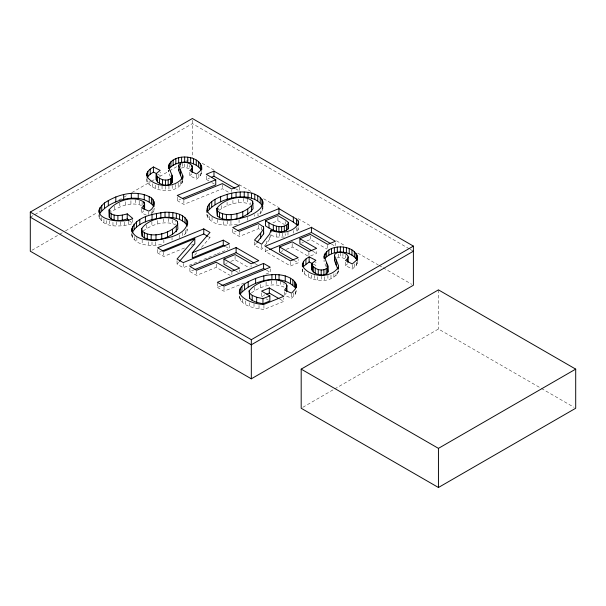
<?xml version="1.0" encoding="UTF-8"?>
<svg xmlns="http://www.w3.org/2000/svg" width="606" height="606" viewBox="0 0 606 606"><rect width="100%" height="100%" fill="white"/><g stroke="black" fill="none" stroke-linecap="round" stroke-linejoin="round"><path stroke-width="0.45" stroke-dasharray="3.03 2.27" d="M132.737 219.281L132.737 223.538C122.632 226.758 101.24 229.144 98.967 214.948M286.388 292.872L284.517 295.19L291.569 298.266L295.319 294.092L296.281 290.168M146.644 179.058L147.069 181.8C153.977 192.837 178.262 194.526 182.815 180.914M302.356 268.958L302.78 271.7C309.681 282.737 333.974 284.426 338.527 270.814M170.407 176.763L168.377 171.74L168.544 170.059M189.822 172.286L189.822 175.687L196.556 179.171L200.541 175.649L201.79 172.028M345.534 262.186L345.534 265.587L352.268 269.064L356.252 265.549L357.502 261.928M151.788 213.638L153.977 210.411L154.31 208.487M296.311 227.704L296.311 231.962L298.038 229.901L298.652 226.22M182.777 232.613L182.777 236.014L185.3 233.742L186.943 231.431L187.716 229.076M257.982 213.229L257.982 215.781L262.148 211.199L262.913 207.138M254.505 241.794L254.505 245.195L261.663 249.331C265.193 244.551 270.92 240.082 271.056 233.689M194.761 255.081L197.2 252.278M201.465 247.384L209.987 237.582L209.987 235.03M216.395 254.179L183.254 267.716L177.043 264.125L178.876 262.019M254.505 245.195L256.353 243.12M146.402 215.145L141.645 212.986L143.895 210.752M189.822 175.687L191.829 173.899M345.534 265.587L347.541 263.792M143.16 231.03C151.932 224.417 164.567 220.349 175.21 224.561L175.21 221.16M219.039 210.29C227.742 204.048 240.052 200.185 250.414 204.328L250.414 200.927M141.38 205.404C131.063 201.609 119.253 206.123 110.8 212.312L110.8 208.911M251.369 292.963C260.428 286.441 273.261 282.032 283.949 287.092L283.949 283.691M30.3 217.183L192.382 123.609L409.308 248.846M31.936 250.27L58.949 234.673M59.767 234.196L62.229 232.78M65.501 230.894L97.422 212.456M118.708 200.169L122.798 197.806M123.616 197.336L126.896 195.443M131.805 192.61L150.636 181.739M151.455 181.27L155.545 178.906M159.636 176.543L168.642 171.339M169.46 170.869L177.649 166.142M178.467 165.673L180.921 164.256M185.83 161.416L189.11 159.529M302.818 407.308L333.868 389.385M334.686 388.916L438.441 329.005L540.567 387.969M265.216 248.831L265.216 251.384L290.494 265.973L298.19 262.807L298.19 259.398M157.552 249.475L157.552 252.876L161.044 251.452M157.552 252.876L163.771 256.467L184.459 247.998M191.36 245.18L193.943 244.12M232.727 229.22L232.727 232.628L236.219 231.204M232.727 232.628L239.378 236.461L258.512 228.651L261.262 230.235L261.262 226.833M217.266 253.823L227.727 249.543M189.905 268.147L189.905 271.556L194.268 269.768M265.216 251.384L268.708 249.96M301.636 243.082L303.386 242.37M306.886 240.938L310.386 239.514L326.907 249.051M217.357 283.154L217.357 287.403L220.849 285.979M217.357 287.403L224.008 291.244L245.809 282.335M265.867 274.139L270.223 272.359L270.223 268.958M206.245 175.982L206.245 179.384L209.676 177.982M177.232 197.177L177.232 200.586L180.732 199.154M177.232 200.586L183.876 204.419L222.394 188.708L228.621 192.307M272.92 222.781L277.896 220.751L284.403 224.508M189.905 271.556L196.556 275.389L216.228 267.36L230.325 275.495M225.667 263.504L227.379 262.815M230.795 261.421L235.075 259.679L249.46 267.988M281.267 251.384L282.941 250.702M286.297 249.339L292.16 246.953L308.901 256.618M310.62 255.921L316.627 253.467L316.627 250.066M261.587 292.812L261.587 296.213L265.019 294.811M239.408 296.493C241.385 306.765 255.368 308.128 263.928 309.499L283.76 301.409L283.76 298M181.141 168.082L184.762 167.309L189.799 168.93L189.799 165.521M336.853 257.982L340.474 257.209L345.511 258.823M206.949 214.569C210.411 226.644 228.053 225.94 238.166 223.985M131.714 234.105C134.176 246.884 152.848 246.218 162.961 244.218M271.056 235.393L276.669 237.067L285.199 237.06L285.199 233.658M157.643 174.217L160.166 175.498L160.166 172.096M313.347 264.118L315.877 265.398L315.877 261.997M410.126 249.324L413.398 251.21M202.207 163.309L214.486 170.4M239.044 184.572L252.96 192.61M263.602 198.753L279.154 207.729M297.978 218.599L311.893 226.636M336.451 240.817L345.458 246.013M357.737 253.103L378.205 264.92M379.023 265.39L382.295 267.284M383.113 267.754L411.762 284.297M235.476 188.648L239.461 190.951L239.461 186.693M331.421 244.044L335.413 246.347L335.413 242.945M206.245 179.384L210.994 182.126M211.789 182.588L214.16 183.959M312.643 251.164L316.627 253.467M541.385 388.438L574.064 407.308M294.145 260.466L298.19 262.807M208.434 236.688L209.987 237.582M225.583 246.589L229.469 248.831L229.469 245.43M254.74 263.421L258.785 265.754M266.534 270.231L270.223 272.359M235.704 270.988L238.84 272.798M279.745 299.091L283.76 301.409M261.587 296.213L263.087 297.084M266.095 298.819L268.344 300.121M129.305 220.682L132.737 223.538M326.111 266.663L324.081 261.64L324.081 259.936M262.868 207.32L262.913 208.843M438.441 289.873L438.441 329.005M357.214 261.201L357.214 263.754M356.252 262.148L356.252 265.549M354.601 263.921L354.601 267.322M352.268 264.814L352.268 269.064M345.511 255.421L345.511 257.974M342.92 253.399L342.92 257.656M340.474 252.96L340.474 257.209M338.368 270.768L338.368 272.473M338.216 254.028L338.216 257.429M337.542 271.549L337.542 274.101M336.05 273.124L336.05 275.677M333.883 273.76L333.883 277.162M330.99 275.177L330.99 278.578M327.914 275.336L327.914 279.593M327.687 245.248L327.687 249.505M326.452 264.943L326.452 266.648M324.657 276.798L324.657 280.199M321.218 276.147L321.218 280.404M317.764 276.798L317.764 280.199M314.469 275.321L314.469 279.571M311.34 275.132L311.34 278.533M310.386 236.105L310.386 239.514M308.901 252.369L308.901 255.77M308.363 273.67L308.363 277.071M304.788 271.064L304.788 274.473M302.78 269.147L302.78 271.7M298.038 227.348L298.038 229.901M296.145 290.395L296.145 292.1M295.319 291.539L295.319 294.092M293.789 292.743L293.789 296.145M293.342 230.621L293.342 233.174M292.16 243.551L292.16 246.953M291.569 294.016L291.569 298.266M290.494 261.724L290.494 265.973M287.979 232.128L287.979 235.529M285.214 221.576L285.214 224.129M284.517 291.789L284.517 294.342M282.366 233.143L282.366 237.4M280.54 281.411L280.54 285.661M279.51 233.143L279.51 237.4M277.896 217.349L277.896 220.751M276.669 233.666L276.669 237.067M276.427 280.654L276.427 284.911M271.617 280.714L271.617 284.964M269.496 236.787L269.496 239.34M266.329 241.226L266.329 243.779M266.095 281.699L266.095 285.949M263.928 305.25L263.928 309.499M262.148 207.79L262.148 211.199M261.663 245.082L261.663 249.331M260.504 210.956L260.504 213.509M260.285 284.449L260.285 287.85M259.027 305.515L259.027 308.924M258.512 225.243L258.512 228.651M254.611 287.236L254.611 290.638M254.588 214.615L254.588 216.319M254.005 303.545L254.005 307.803M251.058 265.511L251.058 267.208M249.278 302.826L249.278 306.227M247.407 198.904L247.407 203.161M247.233 217.228L247.233 220.629M245.248 300.879L245.248 304.28M243.445 198.321L243.445 202.571M242.476 299L242.476 302.409M240.582 297.932L240.582 300.485M239.62 269.844L239.62 271.549M239.559 295.963L239.559 298.516M239.378 232.212L239.378 236.461M239.067 219.599L239.067 223.856M238.59 199.321L238.59 202.73M235.075 256.277L235.075 259.679M232.916 200.381L232.916 203.783M231.893 272.147L231.893 274.7M231.734 189.852L231.734 191.549M230.939 220.796L230.939 225.046M227.083 202.245L227.083 205.646M227.205 220.917L227.205 225.174M224.008 286.986L224.008 291.244M223.69 221.576L223.69 224.977M222.394 184.459L222.394 188.708M221.751 205.676L221.751 208.229M218.365 208.244L218.365 209.949M217.372 219.508L217.372 223.758M216.228 263.958L216.228 267.36M212.055 217.243L212.055 221.501M209.578 216.372L209.578 219.773M207.896 215.38L207.896 217.933M207.01 214.259L207.01 215.963M201.51 171.301L201.51 173.854M200.541 173.096L200.541 175.649M198.889 174.02L198.889 177.422M196.556 174.914L196.556 179.171M196.556 271.14L196.556 275.389M192.382 120.208L192.382 157.636M187.209 164.355L187.209 167.756M186.943 228.879L186.943 231.431M185.3 230.341L185.3 233.742M184.762 163.908L184.762 167.309M183.876 200.169L183.876 204.419M183.254 263.459L183.254 267.716M182.656 180.02L182.656 182.573M182.504 163.279L182.504 167.536M181.83 180.8L181.83 184.201M180.459 164.097L180.459 167.506M180.338 181.527L180.338 185.777M179.384 234.848L179.384 238.249M178.172 183.012L178.172 187.262M177.043 260.724L177.043 264.125M175.278 184.429L175.278 188.678M172.202 185.436L172.202 189.693M172.202 219.986L172.202 223.394M172.028 237.461L172.028 240.014M168.945 186.05L168.945 190.299M168.377 170.036L168.377 171.74M168.241 218.554L168.241 222.803M165.506 186.254L165.506 190.504M163.862 239.832L163.862 244.089M163.771 252.21L163.771 256.467M163.385 218.705L163.385 222.963M162.052 186.05L162.052 190.299M158.764 185.421L158.764 189.678M157.711 220.614L157.711 224.015M155.628 185.231L155.628 188.633M155.734 241.877L155.734 245.278M153.977 208.706L153.977 210.411M152.947 209.79L152.947 212.342M152.651 183.769L152.651 187.171M152 241.999L152 245.407M151.879 221.629L151.879 225.879M151.212 211.729L151.212 213.433M149.076 181.171L149.076 184.572M148.781 211.979L148.781 214.532M148.485 241.809L148.485 245.21M147.069 179.247L147.069 181.8M146.546 225.061L146.546 228.462M142.168 239.741L142.168 243.991M142.099 202.29L142.099 205.699M141.645 208.729L141.645 212.986M139.198 201.131L139.198 204.54M136.858 237.476L136.858 241.733M135.479 199.7L135.479 203.957M134.373 236.605L134.373 240.006M132.691 234.757L132.691 238.166M131.805 234.492L131.805 236.196M130.926 200.707L130.926 204.108M128.389 221.334L128.389 224.743M125.495 201.768L125.495 205.169M124.238 222.152L124.238 225.561M120.268 221.735L120.268 225.985M119.821 202.775L119.821 207.032M116.496 221.773L116.496 226.03M114.542 206.207L114.542 209.608M112.951 222.304L112.951 225.712M109.671 220.796L109.671 225.053M106.671 220.652L106.671 224.061M103.937 219.327L103.937 222.728M101.444 217.577L101.444 220.985M99.785 215.698L99.785 219.107M98.96 215.395L98.96 217.092"/><path stroke-width="0.91" d="M144.607 203.745L143.895 205.646L141.645 207.881L148.781 211.13C155.068 208.358 156.242 199.306 149.235 196.632C134.774 189.655 117.322 194.481 104.55 202.942C85.454 219.289 122.904 224.75 132.737 218.433L127.245 213.865C121.556 215.524 113.769 217.115 109.292 212.123L109.118 209.812C116.64 200.586 133.358 194.92 143.955 202.086L144.607 203.745L144.607 208.85M296.281 285.062L295.319 288.986L291.569 293.16L284.517 290.085L286.388 287.767L286.918 285.646L286.108 283.722C275.079 275.541 257.171 281.002 249.119 290.88L249.664 298.326L252.217 300.47L256.686 302.371L262.959 303.78L269.844 300.985L269.844 295.88L261.587 291.107L269.306 287.956L283.76 296.304L263.928 304.401C251.035 304.47 226.386 293.312 248.18 281.82C259.376 275.988 272.738 272.511 285.229 275.927C290.312 277.624 297.326 281.123 296.281 287.615M182.656 179.171L182.815 175.816L178.762 165.597L179.149 164.347C182.648 160.795 188.58 162.203 191.822 165.415L192.496 167.067L192.496 172.172M338.368 269.072L338.527 265.708L334.474 255.497L334.853 254.247C338.353 250.695 344.291 252.096 347.526 255.308L348.208 256.967L348.208 262.072M168.377 168.339C168.9 152.553 202.177 153.545 201.79 169.475M324.081 258.239C324.611 242.453 357.888 243.438 357.502 259.376M288.123 228.932L288.342 222.425L285.214 219.88L277.896 215.653L265.458 220.713L265.458 225.818C271.821 230.068 281.32 235.105 288.123 228.932L288.342 222.425M201.79 166.923L200.541 170.544L196.556 174.066L189.822 170.581L191.829 168.794L192.496 167.067M357.214 260.345L357.502 256.823M168.377 166.635L172.006 175.24L172.301 182.012C169.892 186.459 163.234 185.534 159.514 183.3C155.394 181.755 155.598 176.914 156.477 173.361L160.166 170.4L153.432 166.976C150.333 168.877 146.235 171.49 146.644 175.657M156.159 179.565L156.477 178.467M324.081 256.535L327.717 265.133L328.013 271.912C325.604 276.359 318.945 275.435 315.226 273.2C311.098 271.655 311.31 266.807 312.188 263.262L315.877 260.292L309.143 256.876C305.712 258.853 301.561 261.89 302.356 266.405M311.87 269.458L312.188 268.367M131.714 229C136.653 216.448 153.068 213.873 165.021 212.206C173.066 212.1 184.027 213.327 187.633 221.682C186.262 235.696 166.855 238.173 155.734 240.181C147.281 240.491 132.956 239.415 131.714 229L131.714 231.553M131.972 233.272C137.585 221.485 153.212 218.91 165.021 217.312C172.892 217.206 183.285 218.357 187.337 226.083M182.133 179.27L178.762 170.703L179.149 169.453M207.01 210.858C215.1 223.94 234.946 220.44 247.233 216.38C254.3 214.304 268.64 205.828 260.247 197.389C250.892 190.231 237.946 191.155 227.242 194.329C219.008 197.162 205.442 201.427 207.01 212.554M337.845 269.162L334.474 260.595L334.853 259.353M347.541 262.095L347.541 258.686L348.208 256.967M271.056 230.288L269.496 234.234L261.663 244.226L254.505 240.097L260.671 233.181L263.655 228.72L263.572 226.932L258.512 223.546L239.378 231.363L232.727 227.523L278.942 208.638L296.561 219.114L298.243 220.993L298.652 222.819C294.357 232.606 280.086 234.211 271.056 230.288L271.056 231.992M99.27 214.206C109.178 199.427 141.751 190.822 153.977 206.623L153.977 201.518M147.038 178.209L147.826 176.52L150.212 174.195L153.432 172.081L153.432 166.976M156.159 174.46C158.393 180.096 168.839 182.527 172.301 176.907M311.87 264.36C314.097 269.988 324.551 272.427 328.013 266.807M182.656 177.467C175.005 188.845 154.651 187.739 147.069 176.702L146.644 173.952M338.368 267.367C330.717 278.737 310.363 277.639 302.78 266.595L302.356 263.852M141.728 228.606C147.667 219.205 168.4 213.441 177.452 221.448L177.876 228.894C171.581 238.431 151.53 244.218 142.152 236.211L141.728 228.606L142.152 236.211M216.933 208.373C222.872 198.973 243.604 193.208 252.657 201.215L253.081 208.661C246.786 218.198 226.735 223.985 217.357 215.978L216.933 208.373L217.357 215.978M357.214 258.648L356.252 260.444L352.268 263.966L345.534 260.482L347.541 258.686M142.152 231.106C151.53 239.112 171.581 233.333 177.876 223.796M217.357 210.873C226.735 218.88 246.786 213.1 253.081 203.563M262.837 206.555C252.119 189.208 218.084 197.935 207.684 211.373L207.684 206.267M256.974 242.43L263.655 233.825L263.572 226.932M295.758 283.214L295.758 288.32C282.176 272.571 252.323 279.987 240.203 294.061L240.203 288.956M224.811 246.142L223.258 245.241L192.329 257.876L192.329 252.778L209.987 232.477L203.767 228.886L157.552 247.771L163.771 251.361L194.806 238.666L194.806 243.771L179.49 261.315M194.806 238.666L177.043 259.02L183.254 262.61L229.469 243.733L223.258 240.143L192.329 252.778M201.397 165.12L201.397 170.225C194.579 160.014 177.566 159.59 169.385 168.392L169.385 163.287M357.108 255.02L357.108 260.125C350.291 249.914 333.277 249.49 325.096 258.292L325.096 253.187M309.143 256.876L309.143 261.981L303.53 266.42L303.53 261.315M265.458 220.713C271.821 224.962 281.32 230 288.123 223.834M30.3 212.077L192.382 118.503L413.398 246.112L413.398 285.244L251.323 378.818L30.3 251.21L30.3 212.077L251.323 339.686L413.398 246.112M413.398 251.21L251.323 344.791L30.3 217.183M301.19 369.122L438.441 289.873L575.7 369.122L575.7 408.255L438.441 487.497L301.19 408.255L301.19 369.122L438.441 448.364L575.7 369.122M161.916 251.096L203.767 233.992L207.653 236.234M237.961 230.492L278.942 213.744L293.342 222.061L297.682 225.47M223.955 259.095L235.075 254.573L251.058 263.807L258.785 260.656L236.12 247.566L189.905 266.451L196.556 270.291L216.228 262.254L231.893 271.299L239.62 268.14L223.955 259.095L223.955 264.201L234.923 270.534M195.14 269.412L236.12 252.672L253.929 262.951M311.848 250.702L299.887 243.801L299.887 238.696L310.386 234.408L327.687 244.4L335.413 241.241L311.431 227.394L265.216 246.278L290.494 260.868L298.19 257.701L279.593 246.96L279.593 252.066L293.334 260.004M269.579 249.604L311.431 232.499L330.618 243.582M263.572 263.421L217.357 282.298L224.008 286.138L270.223 267.254L263.572 263.421L263.572 268.526L265.057 269.375M221.72 285.623L263.572 268.526M215.744 179.77L177.232 195.48L183.876 199.313L222.394 183.603L231.734 188.996L239.461 185.845L213.971 171.127L206.245 174.286L215.744 179.77L215.744 184.875L182.482 198.442M211.396 177.285L213.971 176.232L234.681 188.186M279.593 246.96L292.16 241.847L308.901 251.513L316.627 248.362L299.887 238.696M266.731 294.115L269.306 293.062L278.942 298.622M249.119 290.88L249.664 293.221L252.217 295.372L256.686 297.266L262.959 298.682L269.844 295.88M109.118 209.812L109.292 217.221C113.769 222.22 121.556 220.629 127.245 218.963L128.616 220.107M153.432 172.081L156.802 173.793M309.143 261.981L312.507 263.693M286.38 289.463L286.918 290.751L286.918 285.646M328.013 271.912L327.717 265.133M172.301 182.012L172.006 175.24M263.572 232.037L263.655 233.825M438.441 448.364L438.441 487.497M356.055 253.285L356.055 258.391M354.343 251.619L354.343 256.724M351.965 250.02L351.965 255.126M349.238 248.672L349.238 253.778M346.39 247.71L346.39 252.816M343.435 247.142L343.435 252.247M340.367 246.96L340.367 252.066M337.307 247.165L337.307 252.27M336.141 259.936L336.141 265.042M334.474 255.497L334.474 260.595M334.368 247.748L334.368 252.853M331.543 248.702L331.543 253.808M328.846 250.036L328.846 255.141M327.467 267.89L327.467 272.995M326.619 251.573L326.619 256.679M326.452 262.39L326.452 264.095M326.263 268.844L326.263 273.95M324.255 254.853L324.255 258.254M323.907 269.761L323.907 274.859M321.188 269.988L321.188 275.086M318.256 269.458L318.256 274.556M315.226 268.094L315.226 273.2M313.287 266.769L313.287 271.874M312.188 263.262L312.204 270.632M311.431 227.394L311.431 232.499M305.924 258.989L305.924 264.095M298.243 220.993L298.243 225.25M296.561 219.114L296.561 224.22M294.622 281.457L294.622 286.555M293.342 216.956L293.342 222.061M292.88 279.783L292.88 284.888M290.516 278.199L290.516 283.305M286.562 225.159L286.562 230.265M286.388 287.767L286.388 291.168M285.229 275.927L285.229 281.032M284.312 226.121L284.312 231.227M281.654 226.644L281.654 231.75M279.04 274.707L279.04 279.813M278.942 208.638L278.942 213.744M278.904 226.705L278.904 231.81M276.389 226.296L276.389 231.401M275.601 274.526L275.601 279.624M273.336 225.084L273.336 230.189M271.92 274.654L271.92 279.76M269.306 287.956L269.306 293.062M268.988 222.75L268.988 227.856M263.815 275.881L263.815 280.987M262.959 298.682L262.959 303.78M262.837 201.45L262.837 204.851M261.951 199.336L261.951 204.442M260.671 233.181L260.671 238.279M260.247 197.389L260.247 202.495M257.732 195.617L257.732 200.722M256.686 297.266L256.686 302.371M255.618 278.298L255.618 283.403M254.785 194.17L254.785 199.276M252.657 201.215L252.657 202.919M252.217 295.372L252.217 300.47M251.551 193.087L251.551 198.185M251.475 206.396L251.475 211.502M251.323 339.686L251.323 378.818M249.664 293.221L249.664 298.326M248.18 281.82L248.18 286.926M248.036 192.352L248.036 197.458M247.748 209.184L247.748 214.289M244.597 284.169L244.597 289.274M244.233 191.973L244.233 197.079M242.764 211.547L242.764 216.653M241.938 286.547L241.938 291.653M240.218 191.973L240.218 197.079M239.408 291.388L239.408 293.94M236.954 213.35L236.954 218.455M236.052 192.367L236.052 197.473M236.12 247.566L236.12 252.672M231.727 193.147L231.727 198.253M231.204 214.418L231.204 219.523M227.242 194.329L227.242 199.435M226.379 214.592L226.379 219.698M223.258 240.143L223.258 245.241M222.485 214.024L222.485 219.13M220.614 196.662L220.614 201.768M219.539 212.88L219.539 217.986M214.994 199.412L214.994 204.517M213.971 171.127L213.971 176.232M211.721 201.593L211.721 206.699M209.29 203.881L209.29 208.979M203.767 228.886L203.767 233.992M200.344 163.385L200.344 168.491M198.632 161.719L198.632 166.824M196.261 160.128L196.261 165.226M193.526 158.772L193.526 163.878M191.822 165.415L191.822 167.112M191.829 168.794L191.829 172.195M190.678 157.81L190.678 162.916M187.724 157.242L187.724 162.347M187.633 221.682L187.633 224.235M186.746 219.569L186.746 224.674M185.042 217.622L185.042 222.728M184.656 157.06L184.656 162.166M182.815 175.816L182.815 177.513M182.535 215.85L182.535 220.955M181.595 157.265L181.595 162.37M180.429 170.036L180.429 175.142M179.581 214.403L179.581 219.508M178.762 165.597L178.762 170.703M178.656 157.848L178.656 162.953M177.452 221.448L177.452 224M176.346 213.32L176.346 218.418M176.27 226.629L176.27 231.734M175.838 158.81L175.838 163.908M173.134 160.143L173.134 165.249M172.831 212.585L172.831 217.69M172.543 229.416L172.543 234.522M171.756 177.99L171.756 183.095M170.907 161.673L170.907 166.779M170.551 178.944L170.551 184.05M169.036 212.206L169.036 217.312M168.544 164.953L168.544 168.354M168.195 179.861L168.195 184.966M167.559 231.78L167.559 236.885M165.483 180.088L165.483 185.194M165.021 212.206L165.021 217.312M162.544 179.558L162.544 184.663M161.749 233.583L161.749 238.688M160.848 212.6L160.848 217.705M159.514 178.194L159.514 183.3M157.575 176.869L157.575 181.974M156.522 213.38L156.522 218.486M156.477 173.361L156.492 180.732M156 234.651L156 239.756M153.023 199.768L153.023 204.873M152.038 214.562L152.038 219.667M151.439 198.139L151.439 203.245M151.174 234.825L151.174 239.931M150.212 169.089L150.212 174.195M149.235 196.632L149.235 201.73M147.826 171.415L147.826 176.52M147.288 234.257L147.288 239.362M145.41 216.895L145.41 222.001M144.334 233.113L144.334 238.219M144.251 194.534L144.251 199.632M143.955 202.086L143.955 203.79M143.895 205.646L143.895 209.055M139.789 219.645L139.789 224.75M138.229 193.397L138.229 198.503M136.517 221.826L136.517 226.932M134.085 224.114L134.085 229.212M132.479 226.5L132.479 231.606M131.313 193.352L131.313 198.457M127.245 213.865L127.245 218.963M123.654 194.526L123.654 199.624M122.321 215.145L122.321 220.243M117.89 215.501L117.89 220.607M115.799 196.912L115.799 202.018M114.117 215.054L114.117 220.16M111.148 213.926L111.148 219.031M109.292 212.123L109.292 217.221M108.322 200.51L108.322 205.616M104.55 202.942L104.55 208.04M101.732 205.305L101.732 210.403M99.869 207.6L99.869 212.706M98.967 209.843L98.967 212.395"/></g></svg>
